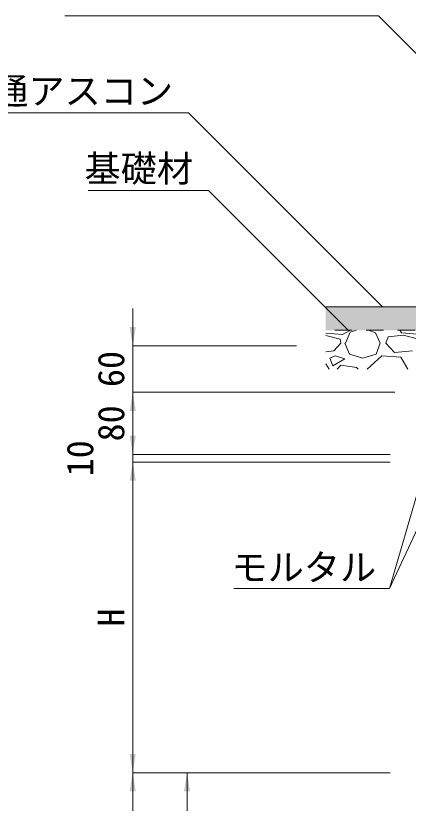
# Model space of a CAD drawing. Units: millimetres at full size. Extents: x 87158 to 122251, y -125707 to -112261.
# Drawn here: x 102632 to 103138, y -114670 to -113656 of the extents above; entities that cross this region are included whole.
import ezdxf
from ezdxf.enums import TextEntityAlignment as Align

# ---------------------------------------------------------------- set-up
doc = ezdxf.new("R2010")
doc.units = ezdxf.units.MM
doc.header["$LTSCALE"] = 30
doc.linetypes.add('USER1', pattern=[1.35, 0.75, -0.6])
for name, color, linetype, lineweight in [('ハッチング_基礎', 150, 'Continuous', 9), ('寸法線', 7, 'Continuous', 13), ('引出線', 4, 'Continuous', 13), ('舗装・基礎', 3, 'Continuous', 13)]:
    doc.layers.add(name, color=color, linetype=linetype, lineweight=lineweight)
doc.layers.add('ハッチング_舗装', color=7, linetype='Continuous')
doc.styles.add('ＭＳ ゴシック', font='')
doc.styles.get('ＭＳ ゴシック').set_extended_font_data('MS Gothic')

# ---------------------------------------------------------------- blocks, each defined once
blk = doc.blocks.new('filled_arrow')
at = {"color": 0, "linetype": 'Continuous', "lineweight": -2}
blk.add_solid([(7.5, 1.25), (0, 0), (7.5, -1.25)], dxfattribs=at)

msp = doc.modelspace()

# ---------------------------------------------------------------- hatches: boundary and pattern name
at = {"layer": 'ハッチング_舗装'}
msp.add_hatch(color=256, dxfattribs=at).paths.add_polyline_path([(103031.48, -114030.66), (103031.48, -114060.66), (103186.98, -114060.66), (103196.98, -114060.66), (103201.98, -114070.66), (103224.98, -114070.66), (103226.98, -114030.66)])

# ---------------------------------------------------------------- linework, layer by layer
at = {"layer": 'ハッチング_基礎'}
for p, q in [((103052.89, -114066.12), (103031.48, -114064.41)), ((103063.31, -114060.66), (103052.89, -114066.12)), ((103056.95, -114077.3), (103063.05, -114063.07)), ((103063.05, -114063.07), (103070.77, -114060.66)), ((103086.41, -114060.66), (103095.56, -114064.09)), ((103095.56, -114064.09), (103101.65, -114077.3)), ((103129.09, -114064.09), (103127.08, -114060.66)), ((103154.49, -114066.12), (103129.09, -114064.09)), ((103049.84, -114072.22), (103031.48, -114067.63)), ((103050.85, -114077.3), (103049.84, -114072.22)), ((103108.77, -114077.3), (103111.81, -114069.17)), ((103131.12, -114067.14), (103111.81, -114069.17)), ((103151.44, -114072.22), (103131.12, -114067.14)), ((103050.85, -114077.3), (103041.71, -114087.46)), ((103055.93, -114077.3), (103062.03, -114091.52)), ((103096.57, -114091.52), (103101.65, -114077.3)), ((103119.94, -114089.49), (103108.77, -114077.3)), ((103041.71, -114087.46), (103031.48, -114088.35)), ((103043.74, -114093.55), (103036.63, -114096.6)), ((103036.63, -114096.6), (103040.69, -114106.76)), ((103055.93, -114097.62), (103043.74, -114093.55)), ((103062.03, -114091.52), (103079.3, -114096.6)), ((103079.3, -114096.6), (103096.57, -114091.52)), ((103103.69, -114093.55), (103084.95, -114110.66)), ((103128.07, -114095.59), (103103.69, -114093.55)), ((103143.31, -114087.46), (103119.94, -114089.49)), ((103137.28, -114110.66), (103128.07, -114095.59)), ((103035.68, -114110.66), (103031.48, -114103.78)), ((103040.69, -114106.76), (103055.93, -114097.62)), ((103050.85, -114105.75), (103045.94, -114110.66)), ((103071.17, -114108.79), (103050.85, -114105.75)), ((103073.31, -114110.66), (103071.17, -114108.79))]:
    msp.add_line(p, q, dxfattribs=at)
at = {"layer": '寸法線'}
for p, q in [((102782.65, -114188.66), (102782.65, -114032.66)), ((102993.78, -114080.66), (102782.65, -114080.66)), ((102782.65, -114220.66), (102782.65, -114140.66)), ((103120.48, -114140.66), (102782.65, -114140.66)), ((103120.48, -114140.66), (102782.65, -114140.66)), ((102782.65, -114172.66), (102782.65, -114278.66)), ((103114.48, -114220.66), (102782.65, -114220.66)), ((103114.48, -114220.66), (102782.65, -114220.66)), ((103114.48, -114230.66), (102782.65, -114230.66)), ((102782.65, -114230.66), (102782.65, -114630.66)), ((103114.48, -114230.66), (102782.65, -114230.66)), ((102782.65, -114880.66), (102782.65, -114630.66)), ((103114.48, -114630.66), (102782.65, -114630.66)), ((103114.48, -114630.66), (102782.65, -114630.66)), ((102852.65, -114630.66), (102852.65, -114780.66)), ((103114.48, -114630.66), (102852.65, -114630.66))]:
    msp.add_line(p, q, dxfattribs=at)
at = {"layer": '引出線'}
msp.add_line((103186.98, -114140.66), (103113.53, -114393.52), dxfattribs=at)
at = {"layer": '引出線', "lineweight": 9}
msp.add_lwpolyline([(103324.48, -113880.66), (103099.49, -113655.67), (102695.16, -113655.67)], dxfattribs=at)
at = {"layer": '引出線'}
for points in [[(103104.64, -114030.66), (102854.64, -113780.66), (102559.8, -113780.66)], [(103060.41, -114060.66), (102880.41, -113880.66), (102725.18, -113880.66)], [(103189.48, -114230.66), (103113.53, -114393.52), (102912.8, -114393.52)]]:
    msp.add_lwpolyline(points, dxfattribs=at)
at = {"layer": '舗装・基礎'}
msp.add_line((103226.98, -114030.66), (103031.48, -114030.66), dxfattribs=at)
at = {"layer": '舗装・基礎', "linetype": 'USER1'}
msp.add_line((103186.98, -114060.66), (103031.48, -114060.66), dxfattribs=at)

# ---------------------------------------------------------------- block references
at = {"layer": '寸法線', "xscale": 3.2, "yscale": 3.2}
for p, rotation in [((102782.65, -114080.66), 90), ((102782.65, -114140.66), 270), ((102782.65, -114140.66), 270), ((102782.65, -114220.66), 90), ((102782.65, -114220.66), 90), ((102782.65, -114230.66), 270), ((102782.65, -114230.66), 270), ((102782.65, -114630.66), 90), ((102782.65, -114630.66), 270), ((102852.65, -114630.66), 270)]:
    msp.add_blockref('filled_arrow', p, dxfattribs=dict(at, rotation=rotation))
at = {"layer": '引出線', "xscale": 0.16, "yscale": 0.16, "rotation": 135}
for p in [(103104.64, -114030.66), (103060.41, -114060.66)]:
    msp.add_blockref('filled_arrow', p, dxfattribs=at)

# ---------------------------------------------------------------- texts
at = {"layer": '寸法線', "style": 'ＭＳ ゴシック'}
for s, p in [('60', (102754.65, -114110.66)), ('80', (102754.65, -114180.66)), ('10', (102714.65, -114225.66)), ('H', (102754.65, -114430.66))]:
    msp.add_text(s, height=34.18, rotation=90, dxfattribs=at).set_placement(p, align=Align.MIDDLE_CENTER)
at = {"layer": '引出線', "style": 'ＭＳ ゴシック'}
for s, p in [('普通アスコン', (102834.64, -113735.45)), ('基礎材', (102860.41, -113835.45))]:
    msp.add_text(s, height=34.18, dxfattribs=at).set_placement(p, align=Align.TOP_RIGHT)
msp.add_text('モルタル', height=34.18, dxfattribs=at).set_placement((103003.17, -114349.04), align=Align.TOP_CENTER)

doc.saveas('drawing.dxf')
